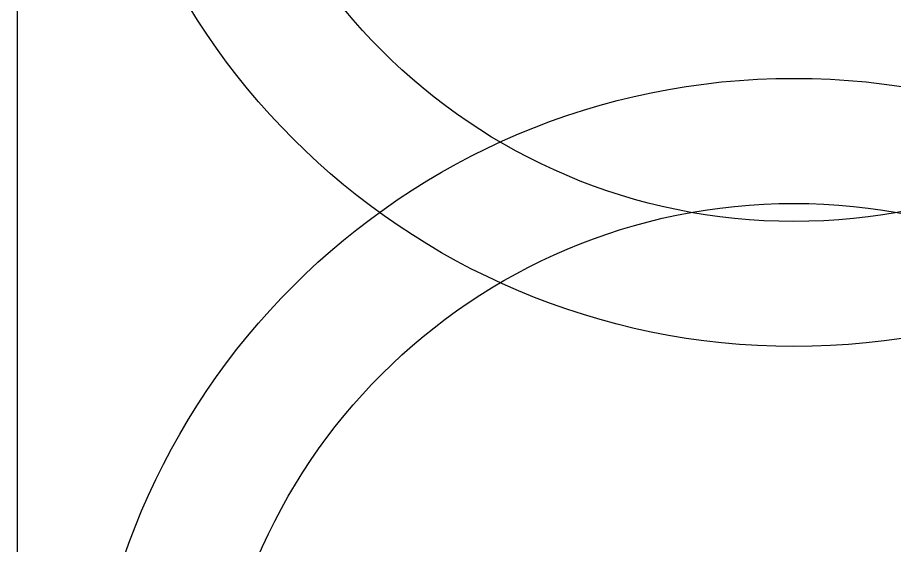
# Model space of a CAD drawing. Header units: metres. Extents: x -325 to 301, y -147 to 149.
# Drawn here: x 62.234 to 64.278, y 69.734 to 70.963 of the extents above; entities that cross this region are included whole.
import ezdxf

# ---------------------------------------------------------------- set-up
doc = ezdxf.new("R2010")
doc.units = ezdxf.units.M
for name, color, linetype, plot in [('-aux', 50, 'Continuous', False), ('-AUX-QAD', 5, 'Continuous', False), ('-AUX-TWQ', 1, 'Continuous', False)]:
    doc.layers.add(name, color=color, linetype=linetype, plot=plot)

msp = doc.modelspace()

# ---------------------------------------------------------------- linework, layer by layer
at = {"layer": '-aux'}
msp.add_lwpolyline([(62.23447743480324, 3.456691224966903), (62.23447743480324, 133.4566912249669)], dxfattribs=at)
at = {"layer": '-AUX-QAD'}
for radius in [1.649628925415641, 1.358361358915354]:
    msp.add_circle((64.04363611320014, 71.84688290317655), radius, dxfattribs=at)
at = {"layer": '-AUX-TWQ'}
for radius in [1.649628925415641, 1.358361358915354]:
    msp.add_circle((64.04363611320014, 69.17225347996708), radius, dxfattribs=at)

doc.saveas('drawing.dxf')
